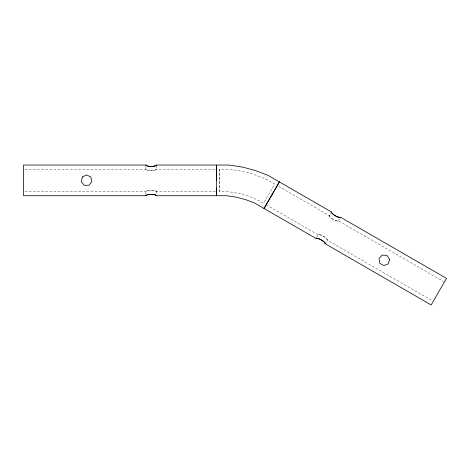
<?xml version="1.0" encoding="UTF-8"?>
<svg xmlns="http://www.w3.org/2000/svg" width="470" height="470" viewBox="0 0 470 470"><rect width="100%" height="100%" fill="white"/><g stroke="black" fill="none" stroke-linecap="round" stroke-linejoin="round"><path stroke-width="0.35" stroke-dasharray="2.35 1.76" d="M219.449 191.513L219.449 169.253C238.695 168.824 258.247 174.064 274.697 184.058L263.57 203.334C250.445 195.314 234.824 191.131 219.449 191.513L219.449 169.253M316.539 237.591L318.296 234.554L321.345 235.17L325.44 237.538L327.496 239.864L325.739 242.902M339.704 218.726L338.3 221.153L335.251 220.536L331.156 218.174L329.1 215.842L330.851 212.804M156.445 166.075L156.445 169.582L153.496 170.569L148.773 170.569L145.823 169.582L146.1 169.253L146.875 170.163L151.134 170.716L155.394 170.163L156.169 169.253L215.789 169.253M24.969 191.513L146.1 191.513L146.875 190.603L151.134 190.05L155.394 190.603L156.169 191.513L216.517 191.513M156.169 191.513L156.445 191.19L153.496 190.197L148.773 190.197L145.823 191.19L145.823 193.993M329.1 215.842L329.499 215.701L329.717 216.876L333.13 219.478L337.096 221.135L338.224 220.736L443.762 281.665M266.108 204.803L318.372 234.976L319.5 234.571L323.46 236.228L326.879 238.836L327.091 240.011L432.629 300.941M327.091 240.011L327.496 239.864M24.969 169.253L146.1 169.253M278.499 186.249L329.499 215.701M156.169 169.253L156.445 169.582M145.823 191.19L146.1 191.513M338.224 220.736L338.3 221.153M318.296 234.554L318.372 234.976M156.445 191.19L156.445 194.692M145.823 166.774L145.823 169.582"/><path stroke-width="0.7" d="M216.511 180.386L216.517 165.046L216.517 195.72L216.517 188.053M264.005 208.445L279.339 181.878M264.099 208.498L279.438 181.937M339.199 217.493L335.233 215.836L331.82 213.233L331.603 212.052L268.3 175.504L255.58 170.575L242.743 167.138L229.272 165.046L156.169 165.046L155.394 165.957L151.134 166.509L146.875 165.957L146.1 165.046L145.823 165.37L148.773 166.362L153.496 166.362L156.445 165.37M146.1 165.046L23.5 165.046L23.5 195.72L146.1 195.72L146.875 194.809L151.134 194.263L155.394 194.809L156.169 195.72L226.904 195.72L236.41 197.194L246.045 199.774L255.01 203.251L316.269 238.619L317.397 238.22L321.357 239.87L324.77 242.479L324.987 243.654L431.16 304.954L446.5 278.387L340.327 217.087L340.403 217.51L337.354 216.893L333.259 214.532L331.203 212.199L331.603 212.052M156.169 195.72L156.445 195.397L153.496 194.404L148.773 194.404L145.823 195.397L146.1 195.72M324.987 243.654L325.393 243.513L323.337 241.18L319.242 238.813L316.193 238.196L316.269 238.619M82.297 176.984L81.245 181.596L84.195 185.292L88.924 185.292L91.867 181.596L90.816 176.984L86.556 174.934L82.297 176.984M389.612 259.328L388.214 263.846L383.814 265.574L379.719 263.212L379.014 258.535L382.233 255.069L386.945 255.422L389.612 259.328"/></g></svg>
